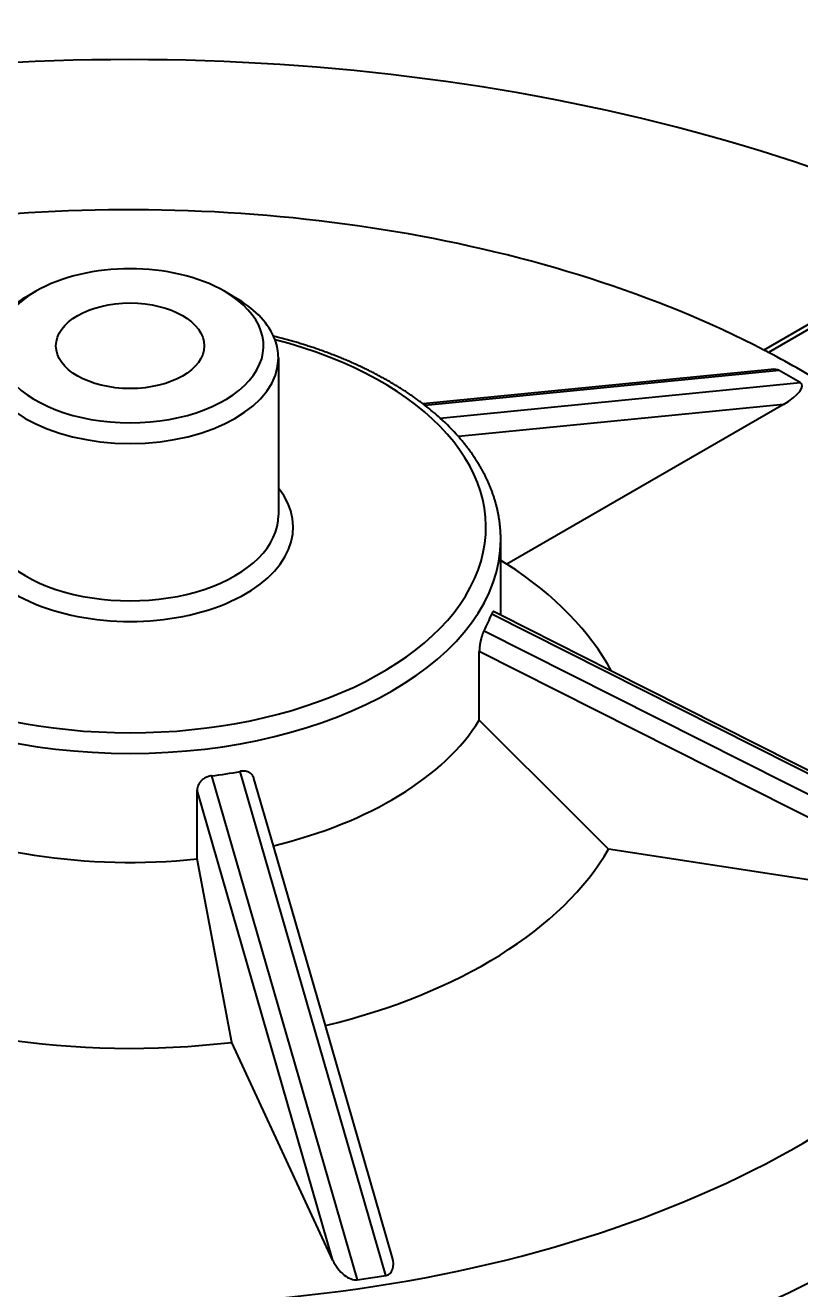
# Model space of a CAD drawing. Header units: millimetres. Extents: x 15 to 415, y 5 to 292.
# Drawn here: x 347.59 to 365.02, y 209.55 to 237.98 of the extents above; entities that cross this region are included whole.
import ezdxf

# ---------------------------------------------------------------- set-up
doc = ezdxf.new("R2010")
doc.units = ezdxf.units.MM
doc.layers.add('Geometries', color=7, linetype='Continuous')

msp = doc.modelspace()

# ---------------------------------------------------------------- linework, layer by layer
at = {"layer": 'Geometries', "linetype": 'Continuous', "lineweight": 40}
for p, q in [((366.9844, 232.2896), (364.1956, 230.6795)), ((347.5878, 231.8649), (347.8235, 232.0009)), ((352.3018, 231.8649), (352.0661, 232.0009)), ((367.1511, 232.2731), (364.2982, 230.626)), ((353.2781, 230.504), (353.2781, 227.5756)), ((364.3546, 230.2438), (356.5325, 229.4689)), ((364.541, 230.2219), (356.5788, 229.4331)), ((365.0124, 229.9497), (364.541, 230.2219)), ((356.9183, 229.1479), (365.0124, 229.9497)), ((364.6322, 229.458), (357.3268, 228.7344)), ((364.6322, 229.458), (358.4162, 225.8692)), ((353.2781, 227.5756), (353.2781, 226.9659)), ((358.2781, 225.9486), (358.2781, 226.4215)), ((358.4162, 225.8692), (358.2781, 225.9486)), ((358.2781, 224.7179), (358.2781, 225.9486)), ((370.2918, 218.5741), (358.074, 224.7421)), ((358.2781, 224.7179), (358.1167, 224.7994)), ((360.77, 223.4599), (358.2781, 224.7179)), ((357.9015, 224.3703), (370.1193, 218.2023)), ((357.7958, 222.359), (357.7958, 223.8996)), ((369.1917, 218.1466), (357.7958, 223.8996)), ((370.1673, 218.7158), (360.77, 223.4599)), ((355.6956, 209.8748), (352.4219, 221.2067)), ((351.7779, 221.1071), (355.0517, 209.7752)), ((353.1667, 219.5349), (352.729, 221.0499)), ((354.5043, 210.2111), (351.4508, 220.7806)), ((351.4508, 219.24), (351.4508, 220.7806)), ((354.3352, 215.4902), (353.1667, 219.5349)), ((352.229, 215.1135), (351.4508, 219.24)), ((369.1917, 218.1466), (360.7004, 219.4602)), ((355.8376, 210.2897), (354.3352, 215.4902)), ((354.5043, 210.2111), (352.229, 215.1135)), ((355.0517, 209.7752), (355.6956, 209.8748))]:
    msp.add_line(p, q, dxfattribs=at)
at = {"layer": 'Geometries', "linetype": 'Continuous', "lineweight": 40, "flags": 128}
for points in [[(356.5325, 229.4689), (356.5137, 229.4833), (356.4944, 229.4979), (356.4751, 229.5124), (356.4556, 229.5268), (356.4361, 229.5413), (356.4165, 229.5556), (356.3968, 229.57), (356.377, 229.5843), (356.3571, 229.5985), (356.3371, 229.6127), (356.3171, 229.6268), (356.2969, 229.6409), (356.2767, 229.655), (356.2564, 229.669), (356.236, 229.6829), (356.2155, 229.6969), (356.1949, 229.7107), (356.1742, 229.7245), (356.1535, 229.7383), (356.1326, 229.752), (356.1117, 229.7657), (356.0907, 229.7793), (356.0696, 229.7929), (356.0484, 229.8064), (356.0272, 229.8199), (356.0058, 229.8333), (355.9844, 229.8467), (355.9629, 229.86), (355.9413, 229.8733), (355.9196, 229.8865), (355.8979, 229.8997), (355.876, 229.9129), (355.8541, 229.9259), (355.8321, 229.939), (355.81, 229.9519), (355.7879, 229.9649), (355.7656, 229.9777), (355.7433, 229.9906), (355.7209, 230.0033), (355.6984, 230.0161), (355.6759, 230.0287), (355.6533, 230.0414), (355.6305, 230.0539), (355.6078, 230.0664), (355.5849, 230.0789), (355.5619, 230.0913), (355.5389, 230.1037), (355.5158, 230.116), (355.4927, 230.1282), (355.4694, 230.1404), (355.4461, 230.1526), (355.4227, 230.1647), (355.3992, 230.1767), (355.3757, 230.1887), (355.352, 230.2007), (355.3283, 230.2125), (355.3046, 230.2244), (355.2807, 230.2361), (355.2568, 230.2479), (355.2328, 230.2595), (355.2088, 230.2711), (355.1846, 230.2827), (355.1604, 230.2942), (355.1362, 230.3057), (355.1118, 230.317), (355.0874, 230.3284), (355.0629, 230.3397), (355.0384, 230.3509), (355.0138, 230.3621), (354.9891, 230.3732), (354.9643, 230.3842), (354.9395, 230.3952), (354.9146, 230.4062), (354.8896, 230.4171), (354.8646, 230.4279), (354.8395, 230.4387), (354.8144, 230.4494), (354.7891, 230.4601), (354.7638, 230.4707), (354.7385, 230.4813), (354.7131, 230.4918), (354.6876, 230.5022), (354.662, 230.5126), (354.6364, 230.5229), (354.6107, 230.5332), (354.585, 230.5434), (354.5592, 230.5535), (354.5333, 230.5636), (354.5074, 230.5737), (354.4814, 230.5837), (354.4554, 230.5936), (354.4292, 230.6034), (354.4031, 230.6132), (354.3768, 230.623), (354.3505, 230.6327), (354.3242, 230.6423), (354.2978, 230.6519), (354.2713, 230.6614), (354.2448, 230.6708), (354.2182, 230.6802), (354.1915, 230.6896), (354.1648, 230.6988), (354.1381, 230.7081), (354.1113, 230.7172), (354.0844, 230.7263), (354.0575, 230.7353), (354.0305, 230.7443), (354.0034, 230.7532), (353.9763, 230.7621), (353.9492, 230.7709), (353.922, 230.7796), (353.8947, 230.7883), (353.8674, 230.7969), (353.8401, 230.8055), (353.8127, 230.814), (353.7852, 230.8224), (353.7577, 230.8308), (353.7301, 230.8391), (353.7025, 230.8473), (353.6748, 230.8555), (353.6471, 230.8637), (353.6193, 230.8717), (353.5915, 230.8797), (353.5636, 230.8877), (353.5357, 230.8956), (353.5077, 230.9034), (353.4797, 230.9111), (353.4517, 230.9188), (353.4235, 230.9265), (353.3954, 230.934), (353.3672, 230.9415), (353.3389, 230.949), (353.3106, 230.9564), (353.2823, 230.9637), (353.2539, 230.971), (353.2255, 230.9782), (353.197, 230.9853), (353.1691, 230.9922)], [(356.5789, 229.4332), (356.5709, 229.4394), (356.5519, 229.4541), (356.5328, 229.4687), (356.5325, 229.4689)], [(358.2781, 226.4215), (358.2781, 226.4294), (358.278, 226.448), (358.2778, 226.4665), (358.2774, 226.4851), (358.277, 226.5036), (358.2764, 226.5222), (358.2758, 226.5407), (358.275, 226.5593), (358.2741, 226.5778), (358.273, 226.5963), (358.2719, 226.6149), (358.2706, 226.6334), (358.2693, 226.6519), (358.2678, 226.6705), (358.2662, 226.689), (358.2645, 226.7075), (358.2627, 226.726), (358.2607, 226.7446), (358.2587, 226.7631), (358.2565, 226.7816), (358.2542, 226.8001), (358.2518, 226.8186), (358.2493, 226.8371), (358.2467, 226.8555), (358.2439, 226.874), (358.2411, 226.8925), (358.2381, 226.911), (358.235, 226.9294), (358.2318, 226.9479), (358.2285, 226.9664), (358.2251, 226.9848), (358.2215, 227.0032), (358.2178, 227.0217), (358.2141, 227.0401), (358.2102, 227.0585), (358.2062, 227.0769), (358.2021, 227.0953), (358.1978, 227.1137), (358.1935, 227.1321), (358.189, 227.1505), (358.1844, 227.1689), (358.1798, 227.1872), (358.175, 227.2056), (358.17, 227.2239), (358.165, 227.2422), (358.1599, 227.2606), (358.1546, 227.2789), (358.1492, 227.2972), (358.1437, 227.3155), (358.1381, 227.3337), (358.1324, 227.352), (358.1266, 227.3703), (358.1206, 227.3885), (358.1145, 227.4067), (358.1084, 227.425), (358.1021, 227.4432), (358.0957, 227.4614), (358.0892, 227.4795), (358.0825, 227.4977), (358.0758, 227.5159), (358.0689, 227.534), (358.0619, 227.5521), (358.0548, 227.5702), (358.0476, 227.5883), (358.0403, 227.6064), (358.0329, 227.6245), (358.0254, 227.6425), (358.0177, 227.6606), (358.0099, 227.6786), (358.002, 227.6966), (357.994, 227.7146), (357.9859, 227.7325), (357.9777, 227.7505), (357.9694, 227.7684), (357.9609, 227.7863), (357.9524, 227.8042), (357.9437, 227.8221), (357.9349, 227.84), (357.926, 227.8578), (357.917, 227.8756), (357.9079, 227.8934), (357.8986, 227.9112), (357.8893, 227.929), (357.8798, 227.9467), (357.8702, 227.9644), (357.8605, 227.9821), (357.8507, 227.9998), (357.8408, 228.0175), (357.8308, 228.0351), (357.8207, 228.0527), (357.8104, 228.0703), (357.8001, 228.0879), (357.7896, 228.1054), (357.779, 228.123), (357.7683, 228.1405), (357.7575, 228.1579), (357.7466, 228.1754), (357.7356, 228.1928), (357.7244, 228.2102), (357.7132, 228.2276), (357.7019, 228.2449), (357.6904, 228.2623), (357.6788, 228.2796), (357.6671, 228.2968), (357.6553, 228.3141), (357.6434, 228.3313), (357.6314, 228.3485), (357.6193, 228.3657), (357.6071, 228.3828), (357.5948, 228.3999), (357.5823, 228.417), (357.5698, 228.4341), (357.5571, 228.4511), (357.5443, 228.4681), (357.5315, 228.485), (357.5185, 228.502), (357.5054, 228.5189), (357.4922, 228.5358), (357.4789, 228.5526), (357.4655, 228.5694), (357.452, 228.5862), (357.4383, 228.603), (357.4246, 228.6197), (357.4108, 228.6364), (357.3968, 228.653), (357.3828, 228.6697), (357.3686, 228.6863), (357.3544, 228.7028), (357.34, 228.7193), (357.3269, 228.7344)], [(358.1167, 224.7994), (358.1158, 224.7998), (358.1139, 224.8003), (358.1119, 224.8003), (358.1098, 224.7999), (358.1077, 224.799), (358.1058, 224.7979), (358.1038, 224.7963), (358.1017, 224.7944), (358.0997, 224.7921), (358.0975, 224.7895), (358.0953, 224.7864), (358.093, 224.7829), (358.0907, 224.779), (358.0884, 224.7747), (358.086, 224.7701), (358.0837, 224.7652), (358.0813, 224.7599), (358.0789, 224.7543), (358.0764, 224.7484), (358.074, 224.7421)], [(357.9015, 224.3703), (357.898, 224.3639), (357.8946, 224.3572), (357.8911, 224.3502), (357.888, 224.3435), (357.8848, 224.3366), (357.8817, 224.3294), (357.8786, 224.322), (357.8755, 224.3143), (357.8723, 224.3062), (357.8691, 224.2979), (357.866, 224.2893), (357.8629, 224.2806), (357.8598, 224.2716), (357.8568, 224.2628), (357.8539, 224.2537), (357.8511, 224.2446), (357.8482, 224.2353), (357.8455, 224.2258), (357.8427, 224.216), (357.8399, 224.2061), (357.8373, 224.196), (357.8346, 224.1859), (357.8321, 224.1756), (357.8296, 224.1653), (357.8272, 224.1549), (357.8249, 224.1444), (357.8226, 224.1339), (357.8204, 224.1233), (357.8183, 224.1125), (357.8162, 224.1016), (357.8142, 224.0908), (357.8123, 224.0799), (357.8106, 224.0691), (357.8088, 224.0579), (357.8072, 224.0468), (357.8057, 224.0358), (357.8042, 224.0248), (357.8029, 224.0139), (357.8017, 224.0028), (357.8006, 223.9918), (357.7996, 223.9809), (357.7987, 223.9701), (357.7979, 223.9595), (357.7973, 223.9491), (357.7968, 223.9389), (357.7963, 223.9288), (357.7961, 223.9189), (357.7959, 223.9092), (357.7958, 223.8996)], [(360.7004, 219.4602), (359.9745, 220.185), (359.2484, 220.9098), (358.5222, 221.6345), (357.7958, 222.359)], [(352.729, 221.0499), (352.7262, 221.0588), (352.7229, 221.0682), (352.7191, 221.0774), (352.7151, 221.0862), (352.7106, 221.0948), (352.7058, 221.1031), (352.7007, 221.1112), (352.6951, 221.1191), (352.689, 221.127), (352.6825, 221.1346), (352.6757, 221.142), (352.6684, 221.149), (352.6608, 221.1558), (352.6536, 221.1616), (352.646, 221.1672), (352.6381, 221.1725), (352.63, 221.1776), (352.6216, 221.1823), (352.6127, 221.1868), (352.6034, 221.191), (352.5939, 221.1949), (352.5842, 221.1984), (352.5743, 221.2016), (352.5651, 221.2041), (352.5558, 221.2063), (352.5463, 221.2083), (352.5367, 221.2099), (352.5269, 221.2112), (352.5167, 221.2122), (352.5064, 221.2129), (352.4959, 221.2133), (352.4854, 221.2133), (352.4748, 221.213), (352.4661, 221.2125), (352.4573, 221.2118), (352.4485, 221.2109), (352.4397, 221.2097), (352.4308, 221.2083), (352.4219, 221.2067)], [(351.7779, 221.1071), (351.7667, 221.1056), (351.7554, 221.1038), (351.7442, 221.1016), (351.734, 221.0994), (351.7239, 221.0969), (351.7138, 221.0941), (351.7038, 221.091), (351.6939, 221.0877), (351.6838, 221.0841), (351.6738, 221.0801), (351.6638, 221.0759), (351.654, 221.0715), (351.6444, 221.0667), (351.6352, 221.0619), (351.6261, 221.0569), (351.6172, 221.0517), (351.6085, 221.0462), (351.6, 221.0406), (351.5914, 221.0345), (351.583, 221.0283), (351.5748, 221.0219), (351.5668, 221.0152), (351.5591, 221.0084), (351.5515, 221.0014), (351.5442, 220.9943), (351.5371, 220.9869), (351.5303, 220.9794), (351.5237, 220.9718), (351.5173, 220.9638), (351.5111, 220.9557), (351.5052, 220.9475), (351.4996, 220.9391), (351.4943, 220.9307), (351.4891, 220.9218), (351.4843, 220.9129), (351.4797, 220.9038), (351.4755, 220.8947), (351.4716, 220.8856), (351.468, 220.8761), (351.4647, 220.8666), (351.4617, 220.857), (351.4591, 220.8474), (351.4569, 220.8378), (351.455, 220.8282), (351.4535, 220.8187), (351.4523, 220.8091), (351.4514, 220.7996), (351.4509, 220.7901), (351.4508, 220.7806)]]:
    msp.add_lwpolyline(points, dxfattribs=at)
at = {"layer": 'Geometries', "linetype": 'Continuous', "lineweight": 40}
for centre, radius, start, end in [((352.9305, 224.7468), 5.939, 47.82072, 52.09916), ((353.4405, 225.3036), 5.184, 41.4373, 47.8657)]:
    msp.add_arc(centre, radius, start, end, dxfattribs=at)
for centre, major_axis, ratio, start_param, end_param in [((349.9448, 219.8896), (-30, 0), 0.5773503, 3.1415927, 4.9549463), ((349.9448, 221.5226), (-21.3222, 0), 0.5773503, 3.9803911, 4.8765643), ((349.9448, 230.7762), (-3, 0), 0.5773503, 3.9269908, 5.4977871), ((349.9448, 230.7762), (-3, 0), 0.5773503, 5.4977871, 10.2101761), ((349.9448, 230.504), (3.3333, 0), 0.5773503, 2.3561945, 2.59748), ((349.9448, 230.504), (3.3333, 0), 0.5773503, 0.2564813, 0.7853982), ((349.9448, 226.6937), (-8, 0), 0.5773503, 5.1317575, 10.5762058), ((349.9448, 230.504), (3.3333, 0), 0.5773503, 0.2137561, 0.2564813), ((349.9448, 230.504), (3.3333, 0), 0.5773503, 0, 0.2137561), ((349.9448, 221.5226), (-21.3222, 0), 0.5773503, 3.9739075, 3.9803911), ((349.9448, 221.5226), (-21.3222, 0), 0.5773503, 3.9269908, 3.9739075), ((349.9448, 230.504), (3.3333, 0), 0.5773503, 3.1415927, 6.2831853), ((349.9448, 221.5226), (-21.3222, 0), 0.5773503, 5.4977871, 10.2101761), ((363.9251, 229.8663), (0.6516, 0.3193), 0.318382, 0.2107369, 0.7067958), ((364.3965, 229.5941), (-0.6516, -0.3193), 0.318382, 1.7815333, 3.3523296), ((349.9448, 226.6937), (3.6667, 0), 0.5773503, 2.711893, 6.712885), ((349.9448, 226.9659), (-3.3333, 0), 0.5773503, 0, 3.1415927), ((349.9448, 226.4215), (8.3333, 0), 0.5773503, 3.1415932, 6.2831826), ((349.9448, 221.5226), (11.3333, 0), 0.5773503, 0.3005828, 0.7265407), ((349.9448, 228.6166), (-7.9867, 4.1905), 0.5675949, 3.1292302, 3.2092516), ((349.9448, 223.9721), (-8.3333, 0), 0.5773503, 1.9677678, 2.7997077), ((349.9448, 228.6166), (-7.8373, 3.2463), 0.8723991, 2.1393437, 2.219365), ((349.9448, 223.9721), (-8.3333, 0), 0.5773503, 0.8654837, 1.7525101), ((349.9448, 219.8896), (-30, 0), 0.5773503, 0, 3.1415927), ((349.9448, 221.5226), (11.3333, 0), 0.5773503, 5.1101876, 5.9625284), ((349.9448, 217.1679), (-30, 0), 0.5773503, 0, 3.1415927), ((349.9448, 217.1679), (-30, 0), 0.5773503, 0, 3.1415927), ((349.9448, 221.5226), (11.3333, 0), 0.5773503, 3.9858483, 4.9153309), ((349.9448, 219.8896), (-23.3222, 0), 0.5773503, 1.9533885, 2.7652025), ((354.8262, 210.2609), (-0.297, 0.459), 0.5607658, 1.3248662, 2.8956626), ((355.4702, 210.3606), (0.297, -0.459), 0.5607658, 6.0372552, 7.3602339)]:
    msp.add_ellipse(centre, major_axis=major_axis, ratio=ratio, start_param=start_param, end_param=end_param, dxfattribs=at)
msp.add_ellipse((349.9448, 230.7762), major_axis=(-1.6667, 0), ratio=0.5773503, dxfattribs=at)

doc.saveas('drawing.dxf')
